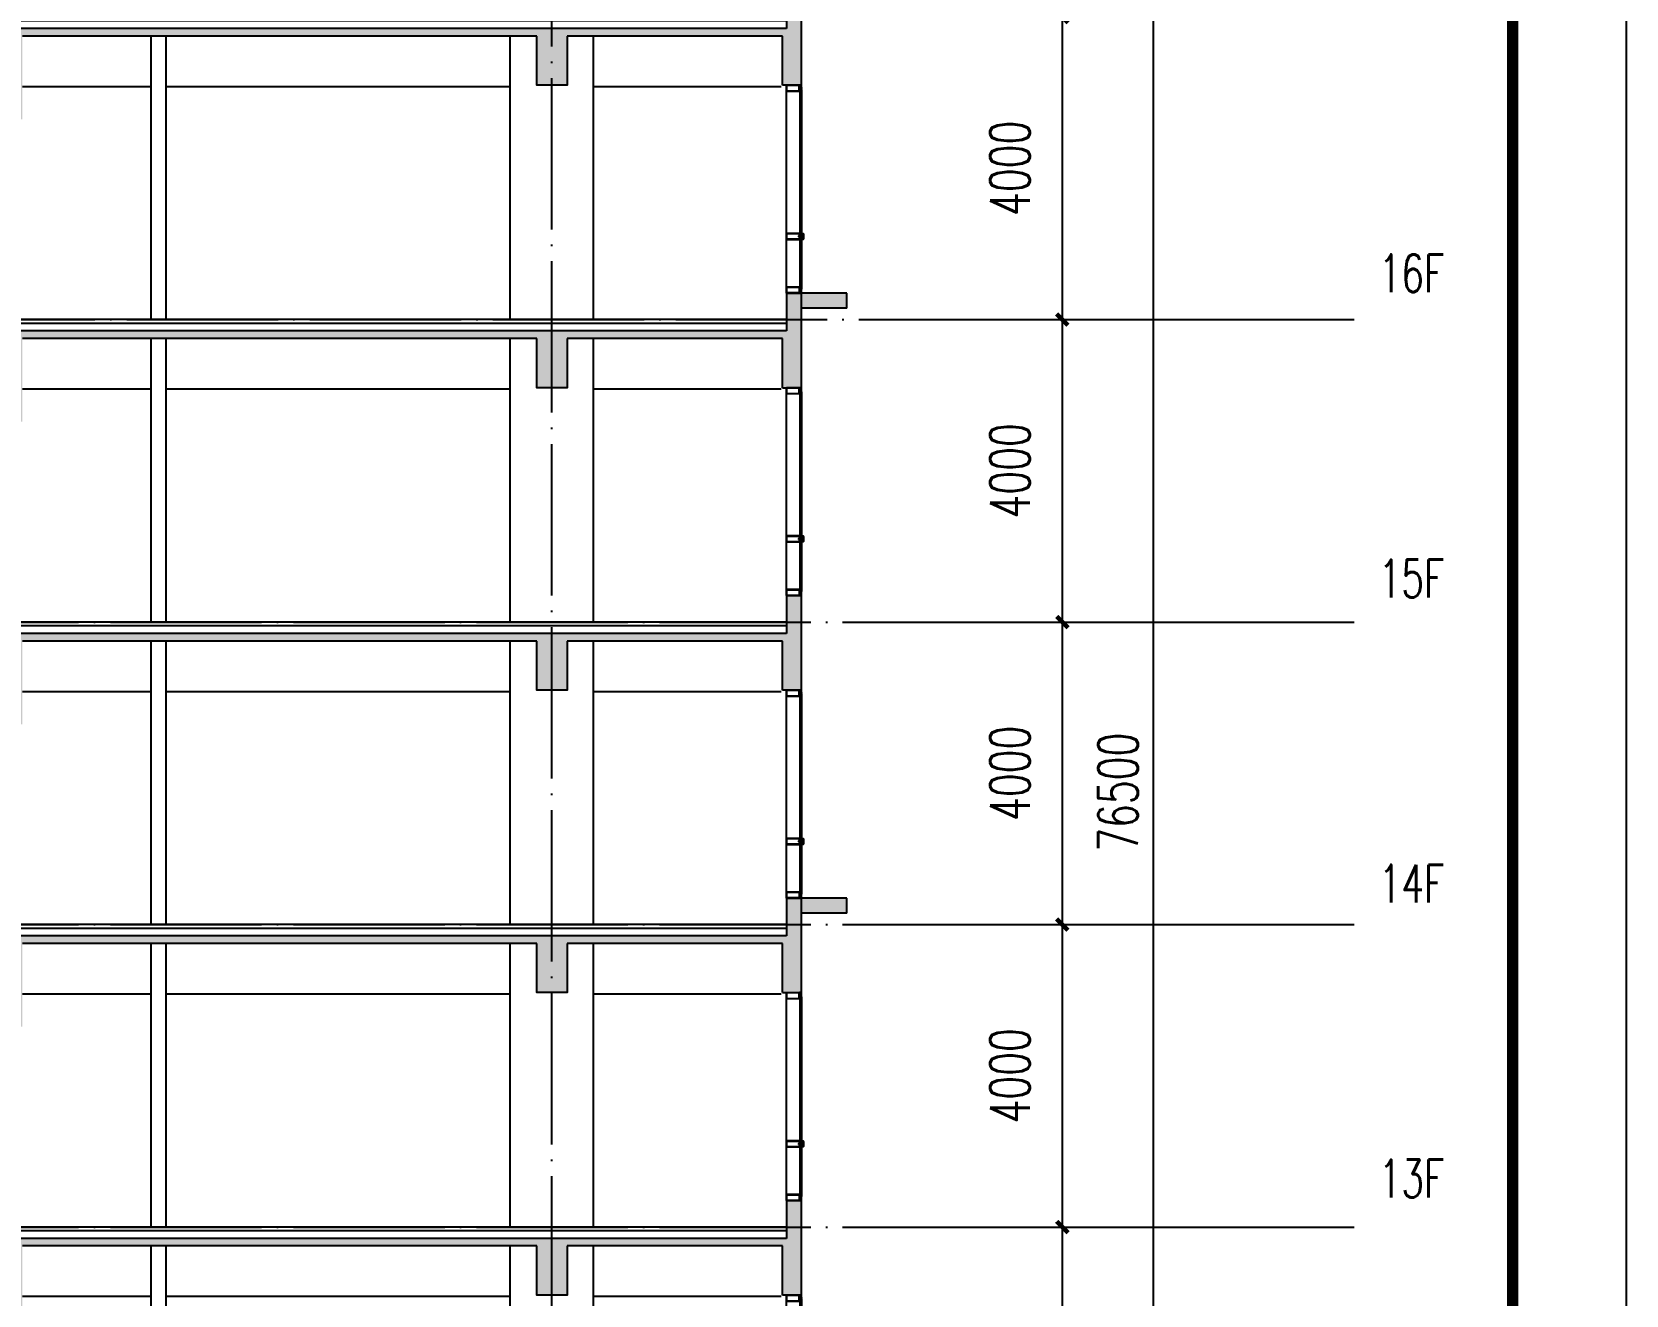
# Model space of a CAD drawing. Extents: x 1980812 to 2578970, y -669191 to 284498.
# Drawn here: x 2557893 to 2578970, y -285390 to -268685 of the extents above; entities that cross this region are included whole.
import ezdxf
from ezdxf.enums import TextEntityAlignment as Align

# ---------------------------------------------------------------- set-up
doc = ezdxf.new("R2010")
doc.units = 0
doc.header["$LTSCALE"] = 1000
doc.header["$MEASUREMENT"] = 0
for name, pattern in [('CENTER', [2, 1.25, -0.25, 0.25, -0.25]), ('DOTE', [2.42, 2, -0.2, 0.02, -0.2]), ('HIDDEN', [0.375, 0.25, -0.125]), ('HIDDEN2', [0.1875, 0.125, -0.0625])]:
    doc.linetypes.add(name, pattern=pattern)
for name, color, linetype in [('A-SECT-MBND-FINE', 252, 'Continuous'), ('A-SECT-MCUT', 1, 'Continuous'), ('A-SECT-MCUT-FINE', 137, 'Continuous'), ('DIM_ELEV', 3, 'Continuous'), ('dote', 1, 'DOTE'), ('PUB_DIM', 3, 'Continuous'), ('SF', 1, 'Continuous'), ('SPACE_HATCH', 8, 'Continuous'), ('TEXT', 7, 'Continuous'), ('TK', 1, 'Continuous'), ('WALL', 4, 'Continuous'), ('WINDOW', 2, 'Continuous'), ('可见看线', 63, 'Continuous'), ('空线', 3, 'Continuous'), ('面层', 31, 'Continuous')]:
    doc.layers.add(name, color=color, linetype=linetype)
doc.styles.add('DIM_FONT', font='SIMPLEX', dxfattribs={"width": 0.7, "bigfont": 'GBCBIG'})
doc.styles.add('HZTXTW', font='txtw.shx', dxfattribs={"width": 0.6, "bigfont": 'hztxtw.shx'})
doc.styles.add('ROMANS', font='simplex_.ttf', dxfattribs={"width": 0.8, "height": 500})
doc.dimstyles.new('_TCH_ARCH&&150', dxfattribs={"dimscale": 1.5, "dimtxt": 350, "dimasz": 100, "dimexe": 250, "dimexo": 300, "dimgap": 100, "dimtad": 1, "dimdec": 0, "dimzin": 0, "dimdsep": 46, "dimtxsty": 'DIM_FONT', "dimblk": 'ARCHTICK', "dimcen": 0.09, "dimclrt": 7, "dimazin": 2, "dimtfac": 1, "dimtdec": 0, "dimtix": 1, "dimtmove": 2, "dimatfit": 3, "dimfxl": 1, "dimtolj": 1, "dimtzin": 0, "dimarcsym": 0})

# ---------------------------------------------------------------- blocks, each defined once
blk = doc.blocks.new('_ArchTick')
at = {"color": 0, "linetype": 'ByBlock', "const_width": 0.4}
blk.add_lwpolyline([(-0.5, -0.5), (0.5, 0.5)], dxfattribs=at)
blk = doc.blocks.new('*D1325')
at = {"layer": 'Defpoints', "color": 0, "transparency": 16777216}
for p in [(2569866, -240490, 0), (2569866, -316990, 0), (2572716, -316990)]:
    blk.add_point(p, dxfattribs=at)
at = {"layer": 'PUB_DIM', "color": 0, "lineweight": -2, "transparency": 16777216}
for p, q in [((2570316, -240490), (2573091, -240490)), ((2572716, -240490), (2572716, -316990)), ((2570316, -316990), (2573091, -316990))]:
    blk.add_line(p, q, dxfattribs=at)
at = {"layer": 'PUB_DIM', "color": 0, "lineweight": -2, "transparency": 16777216, "xscale": 150, "yscale": 150, "zscale": 150}
for p, rotation in [((2572716, -240490), 90), ((2572716, -316990), 270)]:
    blk.add_blockref('_ArchTick', p, dxfattribs=dict(at, rotation=rotation))
at = {"layer": 'PUB_DIM', "color": 7, "transparency": 16777216, "insert": (2572253, -278740), "char_height": 525, "attachment_point": 5, "rotation": 90, "style": 'DIM_FONT'}
blk.add_mtext('\\A1;76500', dxfattribs=at)
blk = doc.blocks.new('*D1338')
at = {"layer": 'Defpoints', "color": 0, "transparency": 16777216}
for p in [(2569866, -268490, 0), (2569866, -272490, 0), (2571516, -272490, 0)]:
    blk.add_point(p, dxfattribs=at)
at = {"layer": 'PUB_DIM', "color": 0, "lineweight": -2, "transparency": 16777216}
for p, q in [((2570316, -268490, 0), (2571891, -268490, 0)), ((2571516, -268490, 0), (2571516, -272490, 0)), ((2570316, -272490, 0), (2571891, -272490, 0))]:
    blk.add_line(p, q, dxfattribs=at)
at = {"layer": 'PUB_DIM', "color": 0, "lineweight": -2, "transparency": 16777216, "xscale": 150, "yscale": 150, "zscale": 150}
for p, rotation in [((2571516, -268490, 0), 90), ((2571516, -272490, 0), 270)]:
    blk.add_blockref('_ArchTick', p, dxfattribs=dict(at, rotation=rotation))
at = {"layer": 'PUB_DIM', "color": 7, "transparency": 16777216, "insert": (2570823, -270490, 0), "char_height": 525, "attachment_point": 5, "rotation": 90, "style": 'DIM_FONT'}
blk.add_mtext('\\A1;4000', dxfattribs=at)
blk = doc.blocks.new('*D1339')
at = {"layer": 'Defpoints', "color": 0, "transparency": 16777216}
for p in [(2569866, -272490, 0), (2569866, -276490, 0), (2571516, -276490, 0)]:
    blk.add_point(p, dxfattribs=at)
at = {"layer": 'PUB_DIM', "color": 0, "lineweight": -2, "transparency": 16777216}
for p, q in [((2570316, -272490, 0), (2571891, -272490, 0)), ((2571516, -272490, 0), (2571516, -276490, 0)), ((2570316, -276490, 0), (2571891, -276490, 0))]:
    blk.add_line(p, q, dxfattribs=at)
at = {"layer": 'PUB_DIM', "color": 0, "lineweight": -2, "transparency": 16777216, "xscale": 150, "yscale": 150, "zscale": 150}
for p, rotation in [((2571516, -272490, 0), 90), ((2571516, -276490, 0), 270)]:
    blk.add_blockref('_ArchTick', p, dxfattribs=dict(at, rotation=rotation))
at = {"layer": 'PUB_DIM', "color": 7, "transparency": 16777216, "insert": (2570823, -274490, 0), "char_height": 525, "attachment_point": 5, "rotation": 90, "style": 'DIM_FONT'}
blk.add_mtext('\\A1;4000', dxfattribs=at)
blk = doc.blocks.new('*D1340')
at = {"layer": 'Defpoints', "color": 0, "transparency": 16777216}
for p in [(2569866, -276490, 0), (2569866, -280490, 0), (2571516, -280490, 0)]:
    blk.add_point(p, dxfattribs=at)
at = {"layer": 'PUB_DIM', "color": 0, "lineweight": -2, "transparency": 16777216}
for p, q in [((2570316, -276490, 0), (2571891, -276490, 0)), ((2571516, -276490, 0), (2571516, -280490, 0)), ((2570316, -280490, 0), (2571891, -280490, 0))]:
    blk.add_line(p, q, dxfattribs=at)
at = {"layer": 'PUB_DIM', "color": 0, "lineweight": -2, "transparency": 16777216, "xscale": 150, "yscale": 150, "zscale": 150}
for p, rotation in [((2571516, -276490, 0), 90), ((2571516, -280490, 0), 270)]:
    blk.add_blockref('_ArchTick', p, dxfattribs=dict(at, rotation=rotation))
at = {"layer": 'PUB_DIM', "color": 7, "transparency": 16777216, "insert": (2570823, -278490, 0), "char_height": 525, "attachment_point": 5, "rotation": 90, "style": 'DIM_FONT'}
blk.add_mtext('\\A1;4000', dxfattribs=at)
blk = doc.blocks.new('*D1341')
at = {"layer": 'Defpoints', "color": 0, "transparency": 16777216}
for p in [(2569866, -280490, 0), (2569866, -284490, 0), (2571516, -284490, 0)]:
    blk.add_point(p, dxfattribs=at)
at = {"layer": 'PUB_DIM', "color": 0, "lineweight": -2, "transparency": 16777216}
for p, q in [((2570316, -280490, 0), (2571891, -280490, 0)), ((2571516, -280490, 0), (2571516, -284490, 0)), ((2570316, -284490, 0), (2571891, -284490, 0))]:
    blk.add_line(p, q, dxfattribs=at)
at = {"layer": 'PUB_DIM', "color": 0, "lineweight": -2, "transparency": 16777216, "xscale": 150, "yscale": 150, "zscale": 150}
for p, rotation in [((2571516, -280490, 0), 90), ((2571516, -284490, 0), 270)]:
    blk.add_blockref('_ArchTick', p, dxfattribs=dict(at, rotation=rotation))
at = {"layer": 'PUB_DIM', "color": 7, "transparency": 16777216, "insert": (2570823, -282490, 0), "char_height": 525, "attachment_point": 5, "rotation": 90, "style": 'DIM_FONT'}
blk.add_mtext('\\A1;4000', dxfattribs=at)
blk = doc.blocks.new('*D1342')
at = {"layer": 'Defpoints', "color": 0, "transparency": 16777216}
for p in [(2569866, -284490, 0), (2569866, -288490, 0), (2571516, -288490, 0)]:
    blk.add_point(p, dxfattribs=at)
at = {"layer": 'PUB_DIM', "color": 0, "lineweight": -2, "transparency": 16777216}
for p, q in [((2570316, -284490, 0), (2571891, -284490, 0)), ((2571516, -284490, 0), (2571516, -288490, 0)), ((2570316, -288490, 0), (2571891, -288490, 0))]:
    blk.add_line(p, q, dxfattribs=at)
at = {"layer": 'PUB_DIM', "color": 0, "lineweight": -2, "transparency": 16777216, "xscale": 150, "yscale": 150, "zscale": 150}
for p, rotation in [((2571516, -284490, 0), 90), ((2571516, -288490, 0), 270)]:
    blk.add_blockref('_ArchTick', p, dxfattribs=dict(at, rotation=rotation))
at = {"layer": 'PUB_DIM', "color": 7, "transparency": 16777216, "insert": (2570823, -286490, 0), "char_height": 525, "attachment_point": 5, "rotation": 90, "style": 'DIM_FONT'}
blk.add_mtext('\\A1;4000', dxfattribs=at)
blk = doc.blocks.new('M5x45_Pan')
at = {"color": 8, "linetype": 'HIDDEN'}
for p, q in [((0, 2), (45, 2)), ((44, -3), (44, 2)), ((0, -2), (45, -2))]:
    blk.add_line(p, q, dxfattribs=at)
at = {"color": 0, "linetype": 'ByBlock'}
blk.add_lwpolyline([(-1, -5), (0, -5), (0, 5), (-1, 5, 0.228537), (-2, 4, 0.349288), (-2, -4, 0.228537)], format="xyb", close=True, dxfattribs=at)
at = {"color": 8, "linetype": 'HIDDEN2'}
blk.add_lwpolyline([(-4, 1), (-2, 1), (-2, -1), (-4, -1)], dxfattribs=at)
at = {"color": 8, "linetype": 'ByBlock'}
blk.add_lwpolyline([(0, 2), (44, 2), (45, 2), (45, -2), (44, -3), (0, -3)], dxfattribs=at)
at = {"layer": 'TEXT', "color": 8, "linetype": 'CENTER'}
blk.add_line((48, 0), (-7, 0), dxfattribs=at)
at = {"layer": 'Defpoints', "color": 8, "style": 'ROMANS', "width": 0.8}
blk.add_text('M5x45', height=1, rotation=90, dxfattribs=at).set_placement((-1, 0), align=Align.MIDDLE)
blk = doc.blocks.new('pou1')
at = {"layer": 'SPACE_HATCH'}
h = blk.add_hatch(color=256, dxfattribs=at)
h.dxf.hatch_style = 1
h.paths.add_polyline_path([(18500, -250), (14578, -250), (10600, -250), (10600, -1350), (10100, -1350), (10100, -250), (3300, -250), (3300, -900), (2900, -900), (2900, -250), (50, -250), (50, -900), (-200, -900), (-200, -700), (-200, 250), (-200, 350), (0, 350), (0, -150), (14578, -150), (28900, -150), (28900, 350), (29100, 350), (29100, 250), (29100, -700), (29100, -900), (28850, -900), (28850, -250), (26600, -250), (26600, -900), (26200, -900), (26200, -250), (19000, -250), (19000, -1350), (18500, -1350)])
at = {"layer": 'A-SECT-MBND-FINE'}
blk.add_line((2900, -900, 0), (3300, -900, 0), dxfattribs=at)
at = {"layer": 'A-SECT-MCUT', "elevation": 0}
for points in [[(-189, -935), (-185, -935), (-185, -934), (-185, -933), (-186, -934), (-189, -933), (-189, -932), (-201, -932), (-201, -934), (-191, -934), (-191, -946), (-201, -946), (-201, -948), (-189, -948), (-189, -947), (-186, -946), (-185, -947), (-185, -946), (-185, -945), (-189, -945)], [(-200, -900), (-173, -900), (-173, -931), (-200, -931)], [(-197, -903), (-176, -903), (-176, -928), (-197, -928)], [(0, -940), (0, -900), (-136, -900), (-172, -900), (-172, -932), (-189, -932), (-189, -933), (-185, -934), (-185, -933), (-172, -933), (-172, -940), (-172, -947), (-185, -947), (-185, -946), (-189, -947), (-189, -948), (-172, -948), (-172, -980), (-136, -980), (0, -980)], [(-169, -903), (-3, -903), (-3, -940), (-3, -978), (-169, -978)], [(-189, -2905), (-185, -2905), (-185, -2906), (-185, -2907), (-186, -2906), (-189, -2907), (-189, -2908), (-201, -2908), (-201, -2906), (-191, -2906), (-191, -2894), (-201, -2894), (-201, -2892), (-189, -2892), (-189, -2893), (-186, -2894), (-185, -2893), (-185, -2894), (-185, -2895), (-189, -2895)], [(0, -2900), (0, -2940), (-136, -2940), (-172, -2940), (-172, -2908), (-189, -2908), (-189, -2907), (-185, -2906), (-185, -2907), (-172, -2907), (-172, -2900), (-172, -2893), (-185, -2893), (-185, -2894), (-189, -2893), (-189, -2892), (-172, -2892), (-172, -2860), (-136, -2860), (0, -2860)], [(-169, -2938), (-3, -2938), (-3, -2900), (-3, -2863), (-169, -2863)], [(0, -3610), (0, -3650), (-136, -3650), (-172, -3650), (-172, -3618), (-189, -3618), (-189, -3617), (-185, -3616), (-185, -3617), (-172, -3617), (-172, -3610), (-172, -3603), (-185, -3603), (-185, -3604), (-189, -3603), (-189, -3602), (-172, -3602), (-172, -3570), (-136, -3570), (0, -3570)], [(-169, -3647), (-3, -3647), (-3, -3610), (-3, -3572), (-169, -3572)], [(-189, -3615), (-185, -3615), (-185, -3616), (-185, -3617), (-186, -3616), (-189, -3617), (-189, -3618), (-201, -3618), (-201, -3616), (-191, -3616), (-191, -3604), (-201, -3604), (-201, -3602), (-189, -3602), (-189, -3603), (-186, -3604), (-185, -3603), (-185, -3604), (-185, -3605), (-189, -3605)], [(-200, -3619), (-173, -3619), (-173, -3650), (-200, -3650)], [(-197, -3622), (-176, -3622), (-176, -3647), (-197, -3647)]]:
    blk.add_lwpolyline(points, close=True, dxfattribs=at)
for points in [[(-206, -2935), (-225, -2935), (-225, -2865), (-206, -2865, -0.414214), (-205, -2866), (-205, -2866, -0.351524), (-205, -2866), (-209, -2867, -0.256425), (-210, -2867), (-210, -2866, 0.198912), (-211, -2866), (-217, -2866, 0.414214), (-217, -2867), (-217, -2870, -0.414214), (-218, -2870), (-218, -2870, -0.414214), (-219, -2870), (-219, -2867, 0.414214), (-219, -2866), (-223, -2866, 0.414214), (-224, -2867), (-224, -2933, 0.414214), (-223, -2934), (-219, -2934, 0.414214), (-219, -2933), (-219, -2930, -0.414214), (-218, -2930), (-218, -2930, -0.414214), (-217, -2930), (-217, -2933, 0.414214), (-217, -2934), (-211, -2934, 0.198912), (-210, -2934), (-210, -2933, -0.256425), (-209, -2933), (-205, -2934, -0.351524), (-205, -2934), (-205, -2935, -0.414214)], [(-205, -2889, -0.414214), (-206, -2890), (-207, -2890, 0.414214), (-207, -2890), (-207, -2910, 0.414214), (-207, -2911), (-206, -2911, -0.414214), (-205, -2911), (-205, -2912, -0.414214), (-206, -2913), (-210, -2913), (-210, -2920, 0.414214), (-209, -2921), (-206, -2921, -0.414214), (-205, -2921), (-205, -2924, -0.414214), (-206, -2924), (-206, -2924, -0.414214), (-207, -2924), (-207, -2923, 0.414214), (-207, -2923), (-209, -2923, 0.414214), (-210, -2923), (-210, -2930, 0.414214), (-209, -2931), (-207, -2931, 0.414214), (-207, -2930), (-207, -2930, -0.414214), (-206, -2929), (-206, -2929, -0.414214), (-205, -2930), (-205, -2933, -0.479811), (-206, -2933), (-209, -2933, 0.256425), (-210, -2933), (-210, -2933, -0.198912), (-211, -2934), (-214, -2934, -0.10157), (-214, -2934), (-216, -2933, -0.300021), (-217, -2932), (-217, -2931, -0.414214), (-216, -2931), (-213, -2931, 0.414214), (-212, -2930), (-212, -2923), (-212, -2877), (-212, -2870, 0.414214), (-213, -2869), (-216, -2869, -0.414214), (-217, -2869), (-217, -2868, -0.300021), (-216, -2867), (-214, -2866, -0.10157), (-214, -2866), (-211, -2866, -0.198912), (-210, -2867), (-210, -2867, 0.256425), (-209, -2867), (-206, -2867, -0.479811), (-205, -2867), (-205, -2870, -0.414214), (-206, -2871), (-206, -2871, -0.414214), (-207, -2870), (-207, -2870, 0.414214), (-207, -2869), (-209, -2869, 0.414214), (-210, -2870), (-210, -2877, 0.414214), (-209, -2877), (-207, -2877, 0.414214), (-207, -2877), (-207, -2876, -0.414214), (-206, -2876), (-206, -2876, -0.414214), (-205, -2876), (-205, -2879, -0.414214), (-206, -2879), (-209, -2879, 0.414214), (-210, -2880), (-210, -2888), (-206, -2888, -0.414214), (-205, -2888)]]:
    blk.add_lwpolyline(points, format="xyb", close=True, dxfattribs=at)
at = {"layer": 'A-SECT-MCUT-FINE'}
for p, q in [((-181, -954, 0), (-195, -954, 0)), ((0, -1457, 0), (0, -980, 0)), ((0, -1411, 0), (0, -980, 0)), ((0, -3650, 0), (0, -1457, 0)), ((-181, -2886, 0), (-195, -2886, 0)), ((-181, -2914, 0), (-195, -2914, 0)), ((-181, -3596, 0), (-195, -3596, 0))]:
    blk.add_line(p, q, dxfattribs=at)
for centre in [(-182, -951, 0), (-182, -2889, 0), (-182, -2911, 0), (-182, -3599, 0)]:
    blk.add_circle(centre, 2.98, dxfattribs=at)
for centre, start, end in [((-199, -951, 0), 332.0817, 39.4318), ((-199, -2889, 0), 320.5682, 27.9183), ((-199, -2911, 0), 332.0817, 39.4318), ((-199, -3599, 0), 320.5682, 27.9183)]:
    blk.add_arc(centre, 5.39, start, end, dxfattribs=at)
at = {"layer": 'WALL'}
for p, q in [((-200, -700, 0), (-200, 350, 0)), ((-200, 350, 0), (0, 350, 0)), ((0, 350, 0), (0, -150, 0)), ((0, -150, 0), (14578, -150, 0)), ((50, -900, 0), (50, -250, 0)), ((50, -250, 0), (2900, -250, 0)), ((3300, -250, 0), (10100, -250, 0)), ((8200, -4000, 0), (8200, -250, 0)), ((8400, -4000, 0), (8400, -250, 0)), ((-200, -900, 0), (-200, -700, 0)), ((-200, -700, 0), (-200, -700, 0)), ((-200, -900, 0), (50, -900, 0))]:
    blk.add_line(p, q, dxfattribs=at)
at = {"layer": 'WALL', "elevation": 0}
blk.add_lwpolyline([(2900, -250), (2900, -900), (3300, -900), (3300, -250)], dxfattribs=at)
at = {"layer": 'WINDOW'}
for p, q in [((-200, -955, 0), (-199, -954, 0)), ((-200, -955, 0), (-200, -1457, 0)), ((-199, -954, 0), (-195, -954, 0)), ((-195, -954, 0), (-194, -955, 0)), ((-194, -1457, 0), (-194, -954, 0)), ((-181, -954, 0), (-182, -955, 0)), ((-182, -1457, 0), (-182, -955, 0)), ((-177, -954, 0), (-181, -954, 0)), ((-176, -955, 0), (-177, -954, 0)), ((-176, -955, 0), (-176, -1457, 0)), ((-200, -1457, 0), (-200, -2885, 0)), ((-194, -2885, 0), (-194, -1457, 0)), ((-182, -2885, 0), (-182, -1457, 0)), ((-176, -1457, 0), (-176, -2885, 0)), ((-200, -2885, 0), (-199, -2886, 0)), ((-200, -2915, 0), (-199, -2914, 0)), ((-200, -2915, 0), (-200, -3595, 0)), ((-199, -2886, 0), (-195, -2886, 0)), ((-199, -2914, 0), (-195, -2914, 0)), ((-195, -2886, 0), (-194, -2885, 0)), ((-195, -2914, 0), (-194, -2915, 0)), ((-194, -3595, 0), (-194, -2915, 0)), ((-181, -2886, 0), (-182, -2885, 0)), ((-181, -2914, 0), (-182, -2915, 0)), ((-182, -3595, 0), (-182, -2915, 0)), ((-177, -2886, 0), (-181, -2886, 0)), ((-177, -2914, 0), (-181, -2914, 0)), ((-176, -2885, 0), (-177, -2886, 0)), ((-176, -2915, 0), (-177, -2914, 0)), ((-176, -2915, 0), (-176, -3595, 0)), ((-200, -3595, 0), (-199, -3596, 0)), ((-199, -3596, 0), (-195, -3596, 0)), ((-195, -3596, 0), (-194, -3595, 0)), ((-181, -3596, 0), (-182, -3595, 0)), ((-177, -3596, 0), (-181, -3596, 0)), ((-176, -3595, 0), (-177, -3596, 0))]:
    blk.add_line(p, q, dxfattribs=at)
at = {"layer": '可见看线'}
for p, q in [((2550, -4000, 0), (2550, -240, 0)), ((3650, -4000, 0), (3650, -240, 0)), ((70, -920, 0), (2550, -920, 0)), ((3650, -920, 0), (8200, -920, 0)), ((8400, -920, 0), (10100, -920, 0))]:
    blk.add_line(p, q, dxfattribs=at)
at = {"layer": '面层'}
for p, q in [((0, 0), (14578, 0, 0)), ((0, -50), (14578, -50, 0))]:
    blk.add_line(p, q, dxfattribs=at)
at = {"layer": 'SF', "rotation": 0.0004018880973607078}
blk.add_blockref('M5x45_Pan', (-207, -2900, 0), dxfattribs=at)
blk = doc.blocks.new('pm5')
at = {"layer": 'SPACE_HATCH'}
h = blk.add_hatch(color=256, dxfattribs=at)
h.dxf.hatch_style = 1
h.paths.add_polyline_path([(14578, -150), (0, -150), (0, 350), (-800, 350), (-800, 150), (-200, 150), (-200, -900), (50, -900), (50, -250), (2900, -250), (2900, -900), (3300, -900), (3300, -250), (10100, -250), (10100, -1350), (10600, -1350), (10600, -250), (14578, -250), (18500, -250), (18500, -1350), (19000, -1350), (19000, -250), (26200, -250), (26200, -900), (26600, -900), (26600, -250), (28850, -250), (28850, -900), (29100, -900), (29100, 150), (29700, 150), (29700, 350), (28900, 350), (28900, 350), (28900, 350), (28900, -150)])
at = {"layer": 'A-SECT-MBND-FINE'}
blk.add_line((2900, -900, 0), (3300, -900, 0), dxfattribs=at)
at = {"layer": 'A-SECT-MCUT', "elevation": 0}
for points in [[(-189, -935), (-185, -935), (-185, -934), (-185, -933), (-186, -934), (-189, -933), (-189, -932), (-201, -932), (-201, -934), (-191, -934), (-191, -946), (-201, -946), (-201, -948), (-189, -948), (-189, -947), (-186, -946), (-185, -947), (-185, -946), (-185, -945), (-189, -945)], [(-200, -900), (-173, -900), (-173, -931), (-200, -931)], [(-197, -903), (-176, -903), (-176, -928), (-197, -928)], [(0, -940), (0, -900), (-136, -900), (-172, -900), (-172, -932), (-189, -932), (-189, -933), (-185, -934), (-185, -933), (-172, -933), (-172, -940), (-172, -947), (-185, -947), (-185, -946), (-189, -947), (-189, -948), (-172, -948), (-172, -980), (-136, -980), (0, -980)], [(-169, -903), (-3, -903), (-3, -940), (-3, -978), (-169, -978)], [(-189, -2905), (-185, -2905), (-185, -2906), (-185, -2907), (-186, -2906), (-189, -2907), (-189, -2908), (-201, -2908), (-201, -2906), (-191, -2906), (-191, -2894), (-201, -2894), (-201, -2892), (-189, -2892), (-189, -2893), (-186, -2894), (-185, -2893), (-185, -2894), (-185, -2895), (-189, -2895)], [(0, -2900), (0, -2940), (-136, -2940), (-172, -2940), (-172, -2908), (-189, -2908), (-189, -2907), (-185, -2906), (-185, -2907), (-172, -2907), (-172, -2900), (-172, -2893), (-185, -2893), (-185, -2894), (-189, -2893), (-189, -2892), (-172, -2892), (-172, -2860), (-136, -2860), (0, -2860)], [(-169, -2938), (-3, -2938), (-3, -2900), (-3, -2863), (-169, -2863)], [(0, -3610), (0, -3650), (-136, -3650), (-172, -3650), (-172, -3618), (-189, -3618), (-189, -3617), (-185, -3616), (-185, -3617), (-172, -3617), (-172, -3610), (-172, -3603), (-185, -3603), (-185, -3604), (-189, -3603), (-189, -3602), (-172, -3602), (-172, -3570), (-136, -3570), (0, -3570)], [(-169, -3647), (-3, -3647), (-3, -3610), (-3, -3572), (-169, -3572)], [(-189, -3615), (-185, -3615), (-185, -3616), (-185, -3617), (-186, -3616), (-189, -3617), (-189, -3618), (-201, -3618), (-201, -3616), (-191, -3616), (-191, -3604), (-201, -3604), (-201, -3602), (-189, -3602), (-189, -3603), (-186, -3604), (-185, -3603), (-185, -3604), (-185, -3605), (-189, -3605)], [(-200, -3619), (-173, -3619), (-173, -3650), (-200, -3650)], [(-197, -3622), (-176, -3622), (-176, -3647), (-197, -3647)]]:
    blk.add_lwpolyline(points, close=True, dxfattribs=at)
for points in [[(-206, -2935), (-225, -2935), (-225, -2865), (-206, -2865, -0.414214), (-205, -2866), (-205, -2866, -0.351524), (-205, -2866), (-209, -2867, -0.256425), (-210, -2867), (-210, -2866, 0.198912), (-211, -2866), (-217, -2866, 0.414214), (-217, -2867), (-217, -2870, -0.414214), (-218, -2870), (-218, -2870, -0.414214), (-219, -2870), (-219, -2867, 0.414214), (-219, -2866), (-223, -2866, 0.414214), (-224, -2867), (-224, -2933, 0.414214), (-223, -2934), (-219, -2934, 0.414214), (-219, -2933), (-219, -2930, -0.414214), (-218, -2930), (-218, -2930, -0.414214), (-217, -2930), (-217, -2933, 0.414214), (-217, -2934), (-211, -2934, 0.198912), (-210, -2934), (-210, -2933, -0.256425), (-209, -2933), (-205, -2934, -0.351524), (-205, -2934), (-205, -2935, -0.414214)], [(-205, -2889, -0.414214), (-206, -2890), (-207, -2890, 0.414214), (-207, -2890), (-207, -2910, 0.414214), (-207, -2911), (-206, -2911, -0.414214), (-205, -2911), (-205, -2912, -0.414214), (-206, -2913), (-210, -2913), (-210, -2920, 0.414214), (-209, -2921), (-206, -2921, -0.414214), (-205, -2921), (-205, -2924, -0.414214), (-206, -2924), (-206, -2924, -0.414214), (-207, -2924), (-207, -2923, 0.414214), (-207, -2923), (-209, -2923, 0.414214), (-210, -2923), (-210, -2930, 0.414214), (-209, -2931), (-207, -2931, 0.414214), (-207, -2930), (-207, -2930, -0.414214), (-206, -2929), (-206, -2929, -0.414214), (-205, -2930), (-205, -2933, -0.479811), (-206, -2933), (-209, -2933, 0.256425), (-210, -2933), (-210, -2933, -0.198912), (-211, -2934), (-214, -2934, -0.10157), (-214, -2934), (-216, -2933, -0.300021), (-217, -2932), (-217, -2931, -0.414214), (-216, -2931), (-213, -2931, 0.414214), (-212, -2930), (-212, -2923), (-212, -2877), (-212, -2870, 0.414214), (-213, -2869), (-216, -2869, -0.414214), (-217, -2869), (-217, -2868, -0.300021), (-216, -2867), (-214, -2866, -0.10157), (-214, -2866), (-211, -2866, -0.198912), (-210, -2867), (-210, -2867, 0.256425), (-209, -2867), (-206, -2867, -0.479811), (-205, -2867), (-205, -2870, -0.414214), (-206, -2871), (-206, -2871, -0.414214), (-207, -2870), (-207, -2870, 0.414214), (-207, -2869), (-209, -2869, 0.414214), (-210, -2870), (-210, -2877, 0.414214), (-209, -2877), (-207, -2877, 0.414214), (-207, -2877), (-207, -2876, -0.414214), (-206, -2876), (-206, -2876, -0.414214), (-205, -2876), (-205, -2879, -0.414214), (-206, -2879), (-209, -2879, 0.414214), (-210, -2880), (-210, -2888), (-206, -2888, -0.414214), (-205, -2888)]]:
    blk.add_lwpolyline(points, format="xyb", close=True, dxfattribs=at)
at = {"layer": 'A-SECT-MCUT-FINE'}
for p, q in [((-181, -954, 0), (-195, -954, 0)), ((0, -1457, 0), (0, -980, 0)), ((0, -1411, 0), (0, -980, 0)), ((0, -3650, 0), (0, -1457, 0)), ((-181, -2886, 0), (-195, -2886, 0)), ((-181, -2914, 0), (-195, -2914, 0)), ((-181, -3596, 0), (-195, -3596, 0))]:
    blk.add_line(p, q, dxfattribs=at)
for centre in [(-182, -951, 0), (-182, -2889, 0), (-182, -2911, 0), (-182, -3599, 0)]:
    blk.add_circle(centre, 2.98, dxfattribs=at)
for centre, start, end in [((-199, -951, 0), 332.0817, 39.4318), ((-199, -2889, 0), 320.5682, 27.9183), ((-199, -2911, 0), 332.0817, 39.4318), ((-199, -3599, 0), 320.5682, 27.9183)]:
    blk.add_arc(centre, 5.39, start, end, dxfattribs=at)
at = {"layer": 'WALL'}
for p, q in [((-800, 150, 0), (-800, 350, 0)), ((-800, 350, 0), (0, 350, 0)), ((0, 350, 0), (0, -150, 0)), ((-800, 150, 0), (-200, 150, 0)), ((-200, -900, 0), (-200, 150, 0)), ((0, -150, 0), (14578, -150, 0)), ((50, -900, 0), (50, -250, 0)), ((50, -250, 0), (2900, -250, 0)), ((3300, -250, 0), (10100, -250, 0)), ((8200, -4000, 0), (8200, -250, 0)), ((8400, -4000, 0), (8400, -250, 0)), ((50, -900, 0), (-200, -900, 0))]:
    blk.add_line(p, q, dxfattribs=at)
at = {"layer": 'WALL', "elevation": 0}
blk.add_lwpolyline([(2900, -250), (2900, -900), (3300, -900), (3300, -250)], dxfattribs=at)
at = {"layer": 'WINDOW'}
for p, q in [((-200, -955, 0), (-199, -954, 0)), ((-200, -955, 0), (-200, -1457, 0)), ((-199, -954, 0), (-195, -954, 0)), ((-195, -954, 0), (-194, -955, 0)), ((-194, -1457, 0), (-194, -954, 0)), ((-181, -954, 0), (-182, -955, 0)), ((-182, -1457, 0), (-182, -955, 0)), ((-177, -954, 0), (-181, -954, 0)), ((-176, -955, 0), (-177, -954, 0)), ((-176, -955, 0), (-176, -1457, 0)), ((-200, -1457, 0), (-200, -2885, 0)), ((-194, -2885, 0), (-194, -1457, 0)), ((-182, -2885, 0), (-182, -1457, 0)), ((-176, -1457, 0), (-176, -2885, 0)), ((-200, -2885, 0), (-199, -2886, 0)), ((-200, -2915, 0), (-199, -2914, 0)), ((-200, -2915, 0), (-200, -3595, 0)), ((-199, -2886, 0), (-195, -2886, 0)), ((-199, -2914, 0), (-195, -2914, 0)), ((-195, -2886, 0), (-194, -2885, 0)), ((-195, -2914, 0), (-194, -2915, 0)), ((-194, -3595, 0), (-194, -2915, 0)), ((-181, -2886, 0), (-182, -2885, 0)), ((-181, -2914, 0), (-182, -2915, 0)), ((-182, -3595, 0), (-182, -2915, 0)), ((-177, -2886, 0), (-181, -2886, 0)), ((-177, -2914, 0), (-181, -2914, 0)), ((-176, -2885, 0), (-177, -2886, 0)), ((-176, -2915, 0), (-177, -2914, 0)), ((-176, -2915, 0), (-176, -3595, 0)), ((-200, -3595, 0), (-199, -3596, 0)), ((-199, -3596, 0), (-195, -3596, 0)), ((-195, -3596, 0), (-194, -3595, 0)), ((-181, -3596, 0), (-182, -3595, 0)), ((-177, -3596, 0), (-181, -3596, 0)), ((-176, -3595, 0), (-177, -3596, 0))]:
    blk.add_line(p, q, dxfattribs=at)
at = {"layer": '可见看线'}
for p, q in [((2550, -4000, 0), (2550, -240, 0)), ((3650, -4000, 0), (3650, -240, 0)), ((70, -920, 0), (2550, -920, 0)), ((3650, -920, 0), (8200, -920, 0)), ((8400, -920, 0), (10100, -920, 0))]:
    blk.add_line(p, q, dxfattribs=at)
at = {"layer": '面层'}
for p, q in [((0, 0), (14578, 0, 0)), ((0, -50), (14578, -50, 0))]:
    blk.add_line(p, q, dxfattribs=at)
at = {"layer": 'SF', "rotation": 0.0004018880973607078}
blk.add_blockref('M5x45_Pan', (-207, -2900, 0), dxfattribs=at)

msp = doc.modelspace()

# ---------------------------------------------------------------- linework, layer by layer
at = {"layer": 'dote'}
for p, q in [((2564768.4, -317277, 0), (2564768.4, -256000.4, 0)), ((2568068.4, -317277, 0), (2568068.4, -256000.4, 0)), ((2537367.3, -272490.4, 0), (2570749.8, -272490.4, 0)), ((2537150.5, -276490.4, 0), (2570533, -276490.4, 0)), ((2537150.5, -280490.4, 0), (2570533, -280490.4, 0)), ((2537150.5, -284490.4, 0), (2570533, -284490.4, 0))]:
    msp.add_line(p, q, dxfattribs=at)
at = {"layer": 'PUB_DIM'}
for p, q in [((2571891.2, -272490.4, 0), (2575372.6, -272490.4, 0)), ((2571891.2, -276490.4, 0), (2575372.6, -276490.4, 0)), ((2571891.2, -280490.4, 0), (2575372.6, -280490.4, 0)), ((2571891.2, -284490.4, 0), (2575372.6, -284490.4, 0))]:
    msp.add_line(p, q, dxfattribs=at)
at = {"layer": 'TK'}
msp.add_lwpolyline([(2578969.7, -219231.9), (2578969.7, -345381.9), (2489869.7, -345381.9), (2489869.7, -219231.9)], close=True, dxfattribs=at)
at = {"layer": 'TK', "const_width": 150}
msp.add_lwpolyline([(2491369.7, -343881.9), (2577469.7, -343881.9), (2577469.7, -222981.9), (2491369.7, -222981.9)], close=True, dxfattribs=at)

# ---------------------------------------------------------------- block references
at = {"layer": '空线', "xscale": -1, "rotation": 359.9999999999997}
for name, p in [('pou1', (2567868.4, -268490.4, 0)), ('pm5', (2567868.4, -272490.4, 0)), ('pou1', (2567868.4, -276490.4, 0)), ('pm5', (2567868.4, -280490.4, 0)), ('pou1', (2567868.4, -284490.4, 0))]:
    msp.add_blockref(name, p, dxfattribs=at)

# ---------------------------------------------------------------- texts
at = {"layer": 'DIM_ELEV', "color": 7, "style": 'HZTXTW', "width": 0.7}
for s, p in [('16F', (2575697.7, -272128.4, 0)), ('15F', (2575697.7, -276163.4, 0)), ('14F', (2575697.7, -280198.4, 0)), ('13F', (2575697.7, -284098.4, 0))]:
    msp.add_text(s, height=500, dxfattribs=at).set_placement(p)

# ---------------------------------------------------------------- dimensions: what is measured, and where the dimension line sits
at = {"layer": 'PUB_DIM'}
for base, p1, p2, text, picture, middle in [((2572716.2, -316990.4, 0), (2569866.2, -240490.4, 0), (2569866.2, -316990.4, 0), '76500', '*D1325', (2572253.2, -278740.4, 0)), ((2571516.2, -272490.4, 0), (2569866.2, -268490.4, 0), (2569866.2, -272490.4, 0), '4000', '*D1338', (2570822.9, -270490.4, 0)), ((2571516.2, -276490.4, 0), (2569866.2, -272490.4, 0), (2569866.2, -276490.4, 0), '4000', '*D1339', (2570822.9, -274490.4, 0)), ((2571516.2, -280490.4, 0), (2569866.2, -276490.4, 0), (2569866.2, -280490.4, 0), '4000', '*D1340', (2570822.9, -278490.4, 0)), ((2571516.2, -284490.4, 0), (2569866.2, -280490.4, 0), (2569866.2, -284490.4, 0), '4000', '*D1341', (2570822.9, -282490.4, 0)), ((2571516.2, -288490.4, 0), (2569866.2, -284490.4, 0), (2569866.2, -288490.4, 0), '4000', '*D1342', (2570822.9, -286490.4, 0))]:
    dim = msp.add_linear_dim(base=base, p1=p1, p2=p2, angle=270, text=text, dimstyle='_TCH_ARCH&&150', override={"dimgap": 0}, dxfattribs=at)
    dim.commit()
    dim.dimension.update_dxf_attribs({"geometry": picture, "text_midpoint": middle, "dimtype": 161})

doc.saveas('drawing.dxf')
